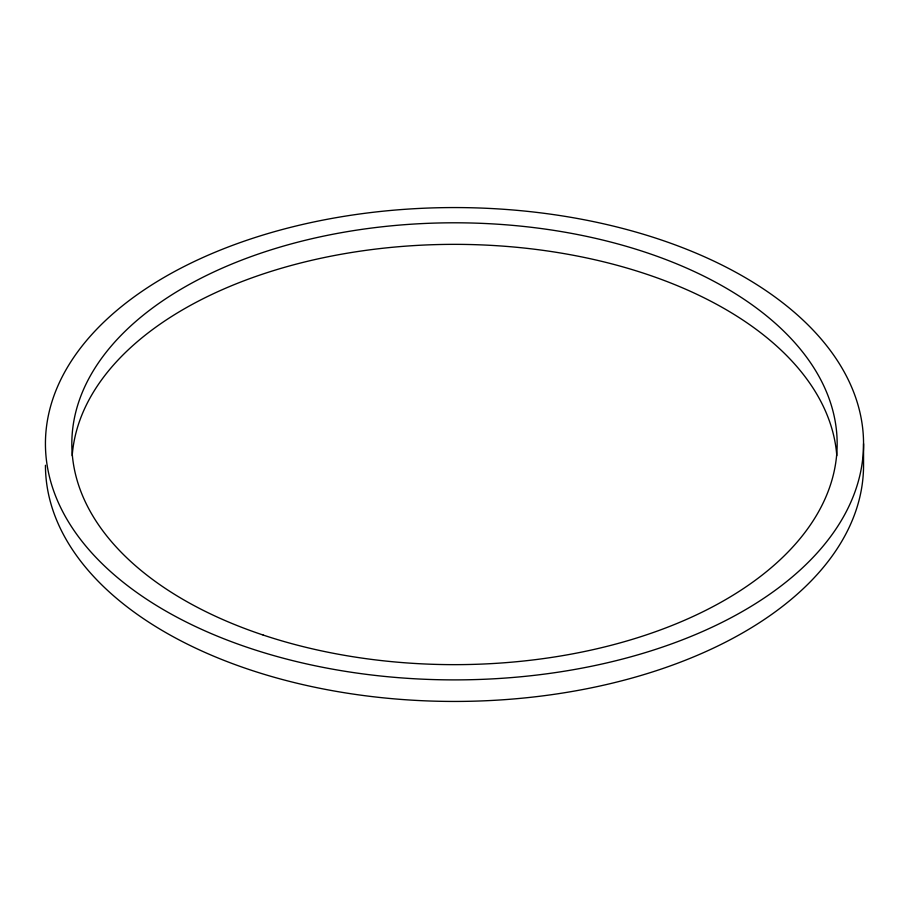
<?xml version="1.0" encoding="UTF-8"?>
<svg xmlns="http://www.w3.org/2000/svg" width="909" height="909" viewBox="0 0 909 909"><rect width="100%" height="100%" fill="white"/><g stroke="black" fill="none" stroke-linecap="round" stroke-linejoin="round"><path stroke-width="1.36" d="M863.55 443.728A409.05 236.158 0 0 1 249.975 648.253A409.05 236.158 0 0 1 249.975 239.203A409.05 236.158 0 0 1 863.55 443.728L863.55 465.272A409.05 236.158 0 0 1 454.5 701.441A409.05 236.158 0 0 1 45.45 465.272M72.197 455.693A382.655 220.921 0 0 1 454.5 244.351A382.655 220.921 0 0 1 836.803 455.693M263.167 635.05A382.655 220.921 0 0 0 837.155 443.728A382.655 220.921 0 0 0 263.167 252.395A382.655 220.921 0 0 0 263.167 635.05"/></g></svg>
